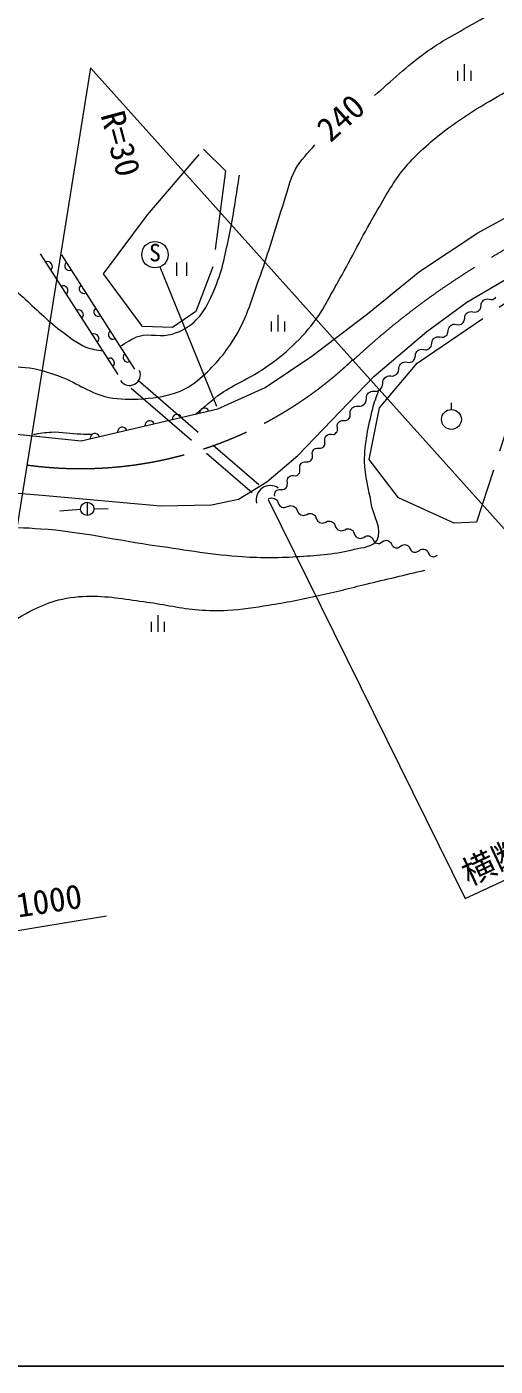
# Model space of a CAD drawing. Units: millimetres, scale not verified. Extents: x 40000 to 680000, y 20000 to 380000.
# Drawn here: x 110665 to 146034, y 205000 to 306151 of the extents above; entities that cross this region are included whole.
import ezdxf
from ezdxf.enums import TextEntityAlignment as Align

# ---------------------------------------------------------------- set-up
doc = ezdxf.new("R2010")
doc.units = ezdxf.units.MM
doc.header["$LTSCALE"] = 1000
doc.linetypes.add('CHAIN', pattern=[18.5, 12, -1.5, 3.5, -1.5])
doc.linetypes.add('DASHED', pattern=[7.5, 6, -1.5])
for name, color, linetype, lineweight in [('M-BGD', 7, 'Continuous', 13), ('M-BGD-EXST', 7, 'Continuous', 13), ('M-BMK', 2, 'CHAIN', 13), ('M-STR-HTXT', 7, 'Continuous', 13), ('M-TTL-BAND', 7, 'Continuous', 25)]:
    doc.layers.add(name, color=color, linetype=linetype, lineweight=lineweight)
doc.styles.add('ＭＳ ゴシック', font='')
doc.styles.get('ＭＳ ゴシック').set_extended_font_data('MS Gothic')

msp = doc.modelspace()

# ---------------------------------------------------------------- linework, layer by layer
at = {"layer": 'M-BGD', "linetype": 'DASHED'}
for p, q in [((119787, 291949), (124004, 296899)), ((124004, 296899), (125660, 295278)), ((125660, 295278), (124719, 288028)), ((116458, 287505), (119787, 291949)), ((119403, 283514), (116458, 287505)), ((124719, 288028), (123429, 284647)), ((140148, 280743), (147795, 285962)), ((123429, 284647), (121669, 283444)), ((121669, 283444), (119403, 283514)), ((137298, 277370), (140148, 280743)), ((119068, 279463), (128197, 271594)), ((148226, 279802), (144618, 268743)), ((118546, 278857), (127675, 270988)), ((136514, 273475), (137298, 277370)), ((138736, 270573), (136514, 273475)), ((142945, 268665), (138736, 270573)), ((144618, 268743), (142945, 268665))]:
    msp.add_line(p, q, dxfattribs=at)
at = {"layer": 'M-BGD'}
for p, q in [((144728, 290600), (149445, 293191)), ((140313, 287660), (144728, 290600)), ((117557, 279895), (111704, 288995)), ((113278, 288931), (118786, 280286)), ((136385, 284465), (140313, 287660)), ((143882, 285350), (148704, 288185)), ((140872, 283131), (143882, 285350)), ((144985, 285240), (145028, 285345)), ((145028, 285345), (145087, 285429)), ((145087, 285429), (145158, 285496)), ((145158, 285496), (145242, 285547)), ((145242, 285547), (145338, 285582)), ((145338, 285582), (145450, 285596)), ((145450, 285596), (145590, 285575)), ((145590, 285575), (145729, 285553)), ((145729, 285553), (145842, 285567)), ((145842, 285567), (145938, 285602)), ((145938, 285602), (146021, 285653)), ((146021, 285653), (146093, 285720)), ((132191, 281281), (136385, 284465)), ((143729, 284150), (143745, 284290)), ((143745, 284290), (143787, 284395)), ((143787, 284395), (143846, 284479)), ((143846, 284479), (143918, 284546)), ((143918, 284546), (144001, 284598)), ((144001, 284598), (144098, 284632)), ((144098, 284632), (144210, 284646)), ((144210, 284646), (144349, 284625)), ((144349, 284625), (144489, 284603)), ((144489, 284603), (144601, 284617)), ((144601, 284617), (144698, 284652)), ((144698, 284652), (144781, 284703)), ((144781, 284703), (144853, 284771)), ((144853, 284771), (144911, 284854)), ((144911, 284854), (144970, 285100)), ((144970, 285100), (144985, 285240)), ((142489, 283200), (142505, 283340)), ((142505, 283340), (142547, 283445)), ((142547, 283445), (142606, 283529)), ((142606, 283529), (142677, 283596)), ((142677, 283596), (142761, 283648)), ((142761, 283648), (142857, 283682)), ((142857, 283682), (142970, 283696)), ((142970, 283696), (143109, 283675)), ((143109, 283675), (143248, 283653)), ((143248, 283653), (143361, 283667)), ((143361, 283667), (143457, 283702)), ((143457, 283702), (143541, 283753)), ((143541, 283753), (143612, 283821)), ((143612, 283821), (143671, 283905)), ((143671, 283905), (143729, 284150)), ((136864, 279738), (140872, 283131)), ((141190, 282005), (141249, 282250)), ((141249, 282250), (141264, 282390)), ((141264, 282390), (141307, 282495)), ((141307, 282495), (141365, 282579)), ((141365, 282579), (141437, 282646)), ((141437, 282646), (141521, 282698)), ((141521, 282698), (141617, 282733)), ((141617, 282733), (141729, 282746)), ((141729, 282746), (141869, 282725)), ((141869, 282725), (142008, 282704)), ((142008, 282704), (142121, 282717)), ((142121, 282717), (142217, 282752)), ((142217, 282752), (142300, 282804)), ((142300, 282804), (142372, 282871)), ((142372, 282871), (142431, 282955)), ((142431, 282955), (142489, 283200)), ((128670, 278922), (132191, 281281)), ((139950, 281055), (140008, 281300)), ((140008, 281300), (140024, 281440)), ((140024, 281440), (140066, 281545)), ((140066, 281545), (140125, 281629)), ((140125, 281629), (140197, 281696)), ((140197, 281696), (140280, 281748)), ((140280, 281748), (140376, 281783)), ((140376, 281783), (140489, 281796)), ((140489, 281796), (140628, 281775)), ((140628, 281775), (140768, 281754)), ((140768, 281754), (140880, 281767)), ((140880, 281767), (140977, 281802)), ((140977, 281802), (141060, 281854)), ((141060, 281854), (141132, 281921)), ((141132, 281921), (141190, 282005)), ((138722, 280091), (138768, 280350)), ((138768, 280350), (138783, 280490)), ((138783, 280490), (138826, 280595)), ((138826, 280595), (138885, 280679)), ((138885, 280679), (138956, 280746)), ((138956, 280746), (139040, 280798)), ((139040, 280798), (139136, 280833)), ((139136, 280833), (139249, 280847)), ((139249, 280847), (139388, 280825)), ((139388, 280825), (139527, 280804)), ((139527, 280804), (139640, 280817)), ((139640, 280817), (139736, 280852)), ((139736, 280852), (139820, 280904)), ((139820, 280904), (139891, 280971)), ((139891, 280971), (139950, 281055)), ((131124, 273766), (136864, 279738)), ((137490, 278952), (137536, 279212)), ((137536, 279212), (137544, 279357)), ((137544, 279357), (137582, 279471)), ((137582, 279471), (137638, 279565)), ((137638, 279565), (137708, 279643)), ((137708, 279643), (137792, 279707)), ((137792, 279707), (137890, 279755)), ((137890, 279755), (138006, 279784)), ((138006, 279784), (138152, 279781)), ((138152, 279781), (138298, 279777)), ((138298, 279777), (138414, 279806)), ((138414, 279806), (138512, 279855)), ((138512, 279855), (138596, 279919)), ((138596, 279919), (138666, 279997)), ((138666, 279997), (138722, 280091)), ((125081, 277293), (128670, 278922)), ((136305, 278073), (136312, 278219)), ((136312, 278219), (136350, 278332)), ((136350, 278332), (136406, 278426)), ((136406, 278426), (136477, 278504)), ((136477, 278504), (136560, 278568)), ((136560, 278568), (136658, 278617)), ((136658, 278617), (136774, 278646)), ((136774, 278646), (136920, 278642)), ((136920, 278642), (137066, 278639)), ((137066, 278639), (137182, 278668)), ((137182, 278668), (137280, 278716)), ((137280, 278716), (137364, 278780)), ((137364, 278780), (137434, 278858)), ((137434, 278858), (137490, 278952)), ((114772, 274895), (125081, 277293)), ((135081, 277080), (135119, 277193)), ((135119, 277193), (135175, 277287)), ((135175, 277287), (135245, 277366)), ((135245, 277366), (135329, 277430)), ((135329, 277430), (135427, 277478)), ((135427, 277478), (135543, 277507)), ((135543, 277507), (135689, 277504)), ((135689, 277504), (135835, 277500)), ((135835, 277500), (135951, 277529)), ((135951, 277529), (136049, 277577)), ((136049, 277577), (136132, 277641)), ((136132, 277641), (136203, 277720)), ((136203, 277720), (136259, 277814)), ((136259, 277814), (136305, 278073)), ((101885, 276184), (114772, 274895)), ((134127, 276131), (134163, 276217)), ((134163, 276217), (134215, 276289)), ((134215, 276289), (134281, 276347)), ((134281, 276347), (134363, 276391)), ((134363, 276391), (134465, 276418)), ((134465, 276418), (134599, 276414)), ((134599, 276414), (134734, 276411)), ((134734, 276411), (134836, 276437)), ((134836, 276437), (134918, 276481)), ((134918, 276481), (134984, 276540)), ((134984, 276540), (135036, 276611)), ((135036, 276611), (135072, 276697)), ((135072, 276697), (135073, 276934)), ((135073, 276934), (135081, 277080)), ((133180, 275092), (133216, 275177)), ((133216, 275177), (133268, 275249)), ((133268, 275249), (133334, 275307)), ((133334, 275307), (133416, 275352)), ((133416, 275352), (133518, 275378)), ((133518, 275378), (133652, 275374)), ((133652, 275374), (133787, 275371)), ((133787, 275371), (133889, 275397)), ((133889, 275397), (133971, 275441)), ((133971, 275441), (134037, 275500)), ((134037, 275500), (134089, 275571)), ((134089, 275571), (134125, 275657)), ((134110, 276028), (134127, 276131)), ((134126, 275894), (134110, 276028)), ((134125, 275657), (134126, 275894)), ((132233, 274052), (132269, 274137)), ((132269, 274137), (132321, 274209)), ((132321, 274209), (132387, 274267)), ((132387, 274267), (132469, 274312)), ((132469, 274312), (132571, 274338)), ((132571, 274338), (132705, 274334)), ((132705, 274334), (132840, 274331)), ((132840, 274331), (132942, 274357)), ((132942, 274357), (133024, 274401)), ((133024, 274401), (133090, 274460)), ((133090, 274460), (133142, 274531)), ((133142, 274531), (133178, 274617)), ((133163, 274988), (133180, 275092)), ((133179, 274854), (133163, 274988)), ((133178, 274617), (133179, 274854)), ((128800, 271790), (131124, 273766)), ((131322, 273098), (131374, 273169)), ((131374, 273169), (131440, 273228)), ((131440, 273228), (131522, 273272)), ((131522, 273272), (131624, 273298)), ((131624, 273298), (131759, 273294)), ((131759, 273294), (131893, 273291)), ((131893, 273291), (131995, 273317)), ((131995, 273317), (132077, 273361)), ((132077, 273361), (132143, 273420)), ((132143, 273420), (132195, 273491)), ((132195, 273491), (132231, 273577)), ((132216, 273948), (132233, 274052)), ((132232, 273814), (132216, 273948)), ((132231, 273577), (132232, 273814)), ((130375, 272058), (130427, 272129)), ((130427, 272129), (130493, 272188)), ((130493, 272188), (130575, 272232)), ((130575, 272232), (130677, 272258)), ((130677, 272258), (130812, 272255)), ((130812, 272255), (130946, 272251)), ((130946, 272251), (131048, 272277)), ((131048, 272277), (131130, 272321)), ((131130, 272321), (131196, 272380)), ((131196, 272380), (131248, 272451)), ((131248, 272451), (131284, 272537)), ((131269, 272908), (131286, 273012)), ((131285, 272775), (131269, 272908)), ((131284, 272537), (131285, 272775)), ((131286, 273012), (131322, 273098)), ((104597, 271372), (111824, 270791)), ((126650, 270466), (128800, 271790)), ((129428, 271018), (129480, 271089)), ((129480, 271089), (129546, 271148)), ((129546, 271148), (129628, 271192)), ((129628, 271192), (129730, 271218)), ((129730, 271218), (129865, 271215)), ((129865, 271215), (129999, 271211)), ((129999, 271211), (130101, 271237)), ((130101, 271237), (130183, 271282)), ((130183, 271282), (130249, 271340)), ((130249, 271340), (130301, 271412)), ((130301, 271412), (130337, 271497)), ((130322, 271868), (130339, 271972)), ((130338, 271735), (130322, 271868)), ((130337, 271497), (130338, 271735)), ((130339, 271972), (130375, 272058)), ((111824, 270791), (120759, 269978)), ((124605, 270047), (126650, 270466)), ((128923, 270494), (129051, 270552)), ((129051, 270552), (129163, 270569)), ((129163, 270569), (129264, 270561)), ((129264, 270561), (129358, 270534)), ((129358, 270534), (129444, 270488)), ((129375, 270828), (129392, 270932)), ((129391, 270695), (129375, 270828)), ((129392, 270932), (129428, 271018)), ((129444, 270488), (129522, 270423)), ((129522, 270423), (129590, 270334)), ((129590, 270334), (129642, 270203)), ((129642, 270203), (129694, 270073)), ((120759, 269978), (124605, 270047)), ((129694, 270073), (129762, 269983)), ((129762, 269983), (129840, 269918)), ((129840, 269918), (129926, 269872)), ((129926, 269872), (130020, 269845)), ((130020, 269845), (130121, 269838)), ((130121, 269838), (130361, 269913)), ((130361, 269913), (130489, 269971)), ((130489, 269971), (130600, 269988)), ((130600, 269988), (130702, 269980)), ((130702, 269980), (130795, 269953)), ((130795, 269953), (130881, 269907)), ((130881, 269907), (130959, 269842)), ((130959, 269842), (131028, 269753)), ((131028, 269753), (131079, 269622)), ((131079, 269622), (131131, 269491)), ((131131, 269491), (131199, 269402)), ((131199, 269402), (131278, 269337)), ((131278, 269337), (131364, 269291)), ((131364, 269291), (131457, 269264)), ((131457, 269264), (131559, 269256)), ((131559, 269256), (131798, 269331)), ((131798, 269331), (131926, 269389)), ((131926, 269389), (132037, 269406)), ((132037, 269406), (132139, 269399)), ((132139, 269399), (132232, 269372)), ((132232, 269372), (132318, 269326)), ((132318, 269326), (132397, 269261)), ((132397, 269261), (132465, 269171)), ((132465, 269171), (132517, 269041)), ((132517, 269041), (132568, 268910)), ((132568, 268910), (132637, 268821)), ((132637, 268821), (132715, 268756)), ((132715, 268756), (132801, 268710)), ((132801, 268710), (132895, 268683)), ((132895, 268683), (132996, 268675)), ((132996, 268675), (133235, 268750)), ((133235, 268750), (133363, 268808)), ((133363, 268808), (133475, 268825)), ((133475, 268825), (133576, 268818)), ((133576, 268818), (133670, 268790)), ((133670, 268790), (133756, 268745)), ((133756, 268745), (133834, 268680)), ((133834, 268680), (133902, 268590)), ((133902, 268590), (133954, 268460)), ((133954, 268460), (134006, 268329)), ((134006, 268329), (134074, 268239)), ((134074, 268239), (134152, 268174)), ((134152, 268174), (134238, 268129)), ((134238, 268129), (134332, 268102)), ((134332, 268102), (134433, 268094)), ((134433, 268094), (134673, 268169)), ((134673, 268169), (134801, 268227)), ((134801, 268227), (134912, 268244)), ((134912, 268244), (135013, 268236)), ((135013, 268236), (135107, 268209)), ((135107, 268209), (135193, 268164)), ((135193, 268164), (135271, 268099)), ((135271, 268099), (135340, 268009)), ((135340, 268009), (135391, 267879)), ((135391, 267879), (135443, 267748)), ((135443, 267748), (135511, 267658)), ((135511, 267658), (135589, 267593)), ((135589, 267593), (135676, 267548)), ((135676, 267548), (135769, 267521)), ((135769, 267521), (135871, 267513)), ((135871, 267513), (136110, 267588)), ((136110, 267588), (136221, 267666)), ((136221, 267666), (136321, 267701)), ((136321, 267701), (136415, 267710)), ((136415, 267710), (136505, 267699)), ((136505, 267699), (136589, 267669)), ((136589, 267669), (136669, 267618)), ((136669, 267618), (136743, 267541)), ((136743, 267541), (136806, 267421)), ((136806, 267421), (136869, 267302)), ((136869, 267302), (136943, 267225)), ((136943, 267225), (137023, 267174)), ((137023, 267174), (137107, 267143)), ((137107, 267143), (137197, 267132)), ((137197, 267132), (137291, 267141)), ((137291, 267141), (137502, 267255)), ((137502, 267255), (137613, 267333)), ((137613, 267333), (137713, 267368)), ((137713, 267368), (137807, 267377)), ((137807, 267377), (137897, 267366)), ((137897, 267366), (137981, 267335)), ((137981, 267335), (138061, 267285)), ((138061, 267285), (138135, 267208)), ((138135, 267208), (138198, 267088)), ((138198, 267088), (138261, 266968)), ((139105, 267035), (139199, 267044)), ((139199, 267044), (139289, 267032)), ((138261, 266968), (138335, 266891)), ((138335, 266891), (138415, 266841)), ((138415, 266841), (138500, 266810)), ((138500, 266810), (138589, 266799)), ((138589, 266799), (138683, 266808)), ((138683, 266808), (138894, 266921)), ((138894, 266921), (139005, 266999)), ((139005, 266999), (139105, 267035)), ((139289, 267032), (139373, 267002)), ((139373, 267002), (139453, 266951)), ((139453, 266951), (139527, 266874)), ((139527, 266874), (139590, 266755)), ((139590, 266755), (139654, 266635)), ((139654, 266635), (139727, 266558)), ((139727, 266558), (139807, 266507)), ((139807, 266507), (139892, 266477)), ((139892, 266477), (139981, 266466)), ((139981, 266466), (140075, 266475)), ((140075, 266475), (140286, 266588)), ((140286, 266588), (140397, 266666)), ((140397, 266666), (140497, 266701)), ((140497, 266701), (140592, 266710)), ((140592, 266710), (140681, 266699)), ((140681, 266699), (140766, 266669)), ((140766, 266669), (140845, 266618)), ((140845, 266618), (140919, 266541)), ((140919, 266541), (140982, 266421)), ((140982, 266421), (141046, 266302)), ((141046, 266302), (141119, 266225)), ((141119, 266225), (141199, 266174)), ((141199, 266174), (141284, 266143)), ((141284, 266143), (141373, 266132)), ((141373, 266132), (141467, 266141)), ((141467, 266141), (141678, 266255))]:
    msp.add_line(p, q, dxfattribs=at)
for centre, radius, start, end in [((112233, 288049), 367, 313.24017, 112.25329), ((113867, 288091), 345, 129.93192, 295.07024), ((113403, 286229), 367, 313.24017, 112.25329), ((114968, 286362), 345, 129.93192, 295.07024), ((114574, 284409), 367, 313.24017, 112.25329), ((116070, 284633), 345, 129.93192, 295.07024), ((115745, 282589), 367, 313.24017, 112.25329), ((117171, 282904), 345, 129.93192, 295.07024), ((118273, 281175), 345, 129.93192, 295.07024), ((116915, 280769), 367, 313.24017, 112.25329), ((118425, 279884), 819, 213.84603, 21.72183), ((124063, 276997), 358, 22.34442, 183.844), ((119940, 276038), 358, 22.34442, 183.844), ((122002, 276517), 358, 22.34442, 183.844), ((115816, 275079), 358, 22.34442, 183.844), ((117878, 275558), 358, 22.34442, 183.844), ((129043, 270440), 1065, 55.19465, 193.91411)]:
    msp.add_arc(centre, radius, start, end, dxfattribs=at)
for points, knots in [([(123403, 276902), (124054, 277427), (124667, 278005), (125357, 278478), (126334, 279148), (127450, 279597), (128436, 280256), (129150, 280733), (129846, 281245), (130481, 281824), (131159, 282443), (131802, 283110), (132351, 283846), (133114, 284868), (133672, 286027), (134303, 287134), (135195, 288699), (135980, 290323), (136895, 291875), (137600, 293072), (138245, 294321), (139125, 295396), (139944, 296393), (140912, 297269), (141926, 298068), (143457, 299275), (145141, 300285), (146841, 301240), (148157, 301980), (149515, 302658), (150919, 303215), (153330, 304173), (155876, 304749), (158344, 305551), (161378, 306537), (164366, 307666), (167418, 308595), (169746, 309304), (172098, 309935), (174459, 310524), (177009, 311160), (179574, 311740), (182151, 312255), (184118, 312648), (186093, 312998), (188077, 313289), (190285, 313613), (192501, 313880), (194723, 314079), (198240, 314394), (201771, 314535), (205297, 314718), (209114, 314917), (212934, 315065), (216753, 315218), (218233, 315277), (219716, 315267), (221192, 315381), (222654, 315493), (224130, 315573), (225561, 315892), (226804, 316169), (228019, 316591), (229186, 317100), (230752, 317784), (232201, 318711), (233683, 319563), (235314, 320502), (236902, 321514), (238516, 322480), (239734, 323209), (240967, 323911), (242176, 324653), (243892, 325705), (245622, 326739), (247277, 327883), (248175, 328503), (248969, 329270), (249893, 329851), (250641, 330321), (251390, 330850), (252246, 331071), (252657, 331177), (253094, 331094), (253518, 331106)], [0, 0, 0, 0, 1, 1, 1, 2, 2, 2, 3, 3, 3, 4, 4, 4, 5, 5, 5, 6, 6, 6, 7, 7, 7, 8, 8, 8, 9, 9, 9, 10, 10, 10, 11, 11, 11, 12, 12, 12, 13, 13, 13, 14, 14, 14, 15, 15, 15, 16, 16, 16, 17, 17, 17, 18, 18, 18, 19, 19, 19, 20, 20, 20, 21, 21, 21, 22, 22, 22, 23, 23, 23, 24, 24, 24, 25, 25, 25, 26, 26, 26, 27, 27, 27, 28, 28, 28, 28]), ([(136909, 300961), (138193, 302041), (139396, 303226), (140761, 304203), (141887, 305008), (143118, 305655), (144317, 306346), (147459, 308157), (150611, 309960), (153850, 311592), (158161, 313765), (162623, 315624), (167009, 317640)], [0, 0, 0, 0, 1, 1, 1, 2, 2, 2, 3, 3, 3, 4, 4, 4, 4]), ([(94103, 298450), (95121, 298296), (96148, 298062), (97079, 297624), (97981, 297200), (98757, 296543), (99531, 295916), (103387, 292791), (106724, 289073), (110389, 285726), (111313, 284882), (112202, 283995), (113195, 283233), (113808, 282764), (114419, 282263), (115130, 281961), (115533, 281790), (115985, 281769), (116413, 281673)], [0, 0, 0, 0, 1, 1, 1, 2, 2, 2, 3, 3, 3, 4, 4, 4, 5, 5, 5, 6, 6, 6, 6]), ([(101038, 278080), (101225, 278137), (101412, 278192), (101599, 278251), (103690, 278912), (105699, 279890), (107856, 280290), (108736, 280454), (109648, 280518), (110540, 280430), (111405, 280344), (112246, 280070), (113067, 279785), (114268, 279367), (115320, 278545), (116553, 278234), (117360, 278029), (118213, 278001), (119045, 278042), (120082, 278092), (121146, 278202), (122112, 278582), (122789, 278848), (123399, 279285), (123942, 279767), (124914, 280630), (125767, 281650), (126435, 282765), (127285, 284185), (127735, 285811), (128300, 287366), (128927, 289093), (129405, 290871), (129990, 292612), (130304, 293546), (130494, 294537), (130966, 295401), (131341, 296087), (131931, 296633), (132413, 297248)], [0, 0, 0, 0, 1, 1, 1, 2, 2, 2, 3, 3, 3, 4, 4, 4, 5, 5, 5, 6, 6, 6, 7, 7, 7, 8, 8, 8, 9, 9, 9, 10, 10, 10, 11, 11, 11, 12, 12, 12, 13, 13, 13, 13]), ([(117685, 282014), (118175, 282274), (118621, 282643), (119155, 282793), (119958, 283018), (120856, 282700), (121653, 282944), (122324, 283149), (122975, 283512), (123466, 284013), (124202, 284765), (124621, 285789), (125011, 286767), (125515, 288028), (125730, 289388), (126011, 290717), (126306, 292116), (126491, 293537), (126731, 294947)], [0, 0, 0, 0, 1, 1, 1, 2, 2, 2, 3, 3, 3, 4, 4, 4, 5, 5, 5, 6, 6, 6, 6]), ([(85278, 252682), (86847, 253641), (88468, 254518), (89984, 255558), (91656, 256704), (93226, 257991), (94812, 259253), (96511, 260604), (98080, 262119), (99831, 263401), (101310, 264483), (102848, 265492), (104450, 266381), (105680, 267063), (106898, 267856), (108267, 268176), (109387, 268438), (110570, 268318), (111718, 268246), (114671, 268060), (117570, 267358), (120502, 266956), (122649, 266662), (124788, 266270), (126951, 266137), (128395, 266049), (129847, 266058), (131290, 266155), (132676, 266248), (134078, 266343), (135421, 266695), (136009, 266849), (136812, 266846), (137112, 267375), (137573, 268188), (136822, 269222), (136676, 270146), (136509, 271203), (136174, 272247), (136171, 273318), (136166, 274664), (136470, 275999), (136781, 277309), (136889, 277767), (137071, 278204), (137216, 278651)], [0, 0, 0, 0, 1, 1, 1, 2, 2, 2, 3, 3, 3, 4, 4, 4, 5, 5, 5, 6, 6, 6, 7, 7, 7, 8, 8, 8, 9, 9, 9, 10, 10, 10, 11, 11, 11, 12, 12, 12, 13, 13, 13, 14, 14, 14, 15, 15, 15, 15]), ([(111159, 275375), (111617, 275433), (112071, 275536), (112533, 275550), (113269, 275573), (114002, 275441), (114738, 275406), (115015, 275392), (115292, 275389), (115569, 275380)], [0, 0, 0, 0, 1, 1, 1, 2, 2, 2, 3, 3, 3, 3]), ([(103943, 256161), (104857, 257003), (105775, 257840), (106685, 258686), (107416, 259367), (108074, 260134), (108869, 260739), (109586, 261284), (110370, 261743), (111178, 262141), (111779, 262438), (112402, 262707), (113052, 262869), (113847, 263067), (114673, 263151), (115492, 263156), (116915, 263164), (118326, 262888), (119737, 262706), (121040, 262539), (122324, 262223), (123633, 262118), (124367, 262059), (125106, 262053), (125841, 262095), (126875, 262152), (127901, 262313), (128924, 262474), (130186, 262672), (131440, 262925), (132689, 263195), (133898, 263455), (135095, 263774), (136298, 264062), (137772, 264415), (139247, 264764), (140721, 265116)], [0, 0, 0, 0, 1, 1, 1, 2, 2, 2, 3, 3, 3, 4, 4, 4, 5, 5, 5, 6, 6, 6, 7, 7, 7, 8, 8, 8, 9, 9, 9, 10, 10, 10, 11, 11, 11, 12, 12, 12, 12])]:
    msp.add_open_spline(points, degree=3, knots=knots, dxfattribs=at)
at = {"layer": 'M-BGD-EXST'}
for p, q in [((143197, 302817), (143197, 302067)), ((143697, 303317), (143697, 302067)), ((144197, 302817), (144197, 302067)), ((121964, 288350), (121964, 287350)), ((122714, 288350), (122714, 287350)), ((120720, 288015), (124983, 277504)), ((129612, 284400), (129612, 283150)), ((129112, 283900), (129112, 283150)), ((130112, 283900), (130112, 283150)), ((142726, 277248), (142726, 277748)), ((115229, 270248), (115229, 269248)), ((114731, 269707), (113164, 269581)), ((115729, 269754), (116801, 269767)), ((120049, 261206), (120049, 260456)), ((120549, 261706), (120549, 260456)), ((121049, 261206), (121049, 260456))]:
    msp.add_line(p, q, dxfattribs=at)
for centre, radius in [((120344, 288941), 1000), ((142726, 276498), 750), ((115229, 269748), 500)]:
    msp.add_circle(centre, radius, dxfattribs=at)
at = {"layer": 'M-BMK'}
for centre, radius, start, end in [((175330, 238140), 58614, 103.69938, 133.08534), ((114722, 302599), 29813, 262.17842, 313.53587)]:
    msp.add_arc(centre, radius, start, end, dxfattribs=at)
at = {"layer": 'M-STR-HTXT'}
for p, q in [((115465, 303055), (106043, 244188)), ((155118, 258841), (115465, 303055)), ((128887, 270465), (143768, 240323)), ((143768, 240323), (159726, 247764)), ((85717, 233947), (116694, 239010))]:
    msp.add_line(p, q, dxfattribs=at)
at = {"layer": 'M-TTL-BAND'}
msp.add_line((40000, 205000), (579000, 205000), dxfattribs=at)

# ---------------------------------------------------------------- texts
at = {"layer": 'M-BGD', "style": 'ＭＳ ゴシック'}
msp.add_text('240', height=1833, rotation=42.144, dxfattribs=at).set_placement((133961, 296942), align=Align.BOTTOM_LEFT)
at = {"layer": 'M-BGD-EXST', "style": 'ＭＳ ゴシック'}
msp.add_text('S', height=1320, dxfattribs=at).set_placement((120344, 288041), align=Align.BOTTOM_CENTER)
at = {"layer": 'M-STR-HTXT', "style": 'ＭＳ ゴシック'}
for s, rotation, p in [('R=30', 285.116, (115696, 299353)), ('横断溝 L=10.4', 25.136, (144272, 240761)), ('ヒューム管 L=8.0 φ=1000', 8.597, (85999, 234697))]:
    msp.add_text(s, height=1833, rotation=rotation, dxfattribs=at).set_placement(p, align=Align.BOTTOM_LEFT)

doc.saveas('drawing.dxf')
